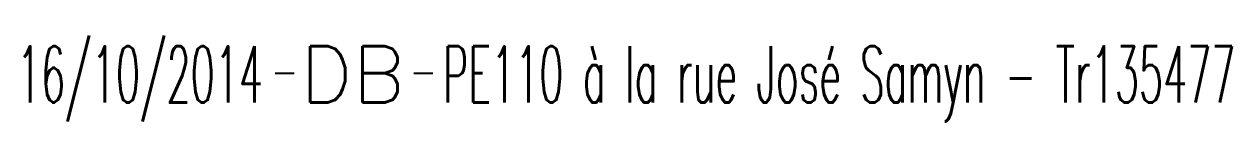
# Model space of a CAD drawing. Header units: millimetres. Extents: x 101000 to 102000, y 121011 to 122007.
# Drawn here: x 101940.79 to 101972.97, y 121237.79 to 121240.08 of the extents above; entities that cross this region are included whole.
import ezdxf
from ezdxf.enums import TextEntityAlignment as Align

# ---------------------------------------------------------------- set-up
doc = ezdxf.new("R2010")
doc.units = ezdxf.units.MM
doc.layers.get('0').update_dxf_attribs({"linetype": 'CONTINUOUS'})
doc.layers.add('L_150', color=1, linetype='CONTINUOUS')
doc.styles.get("Standard").update_dxf_attribs({"font": 'romans.shx', "width": 0.85})

# ---------------------------------------------------------------- blocks, each defined once
blk = doc.blocks.new('GIS_MODF')
at = {"color": 0, "linetype": 'Continuous', "flags": 128}
for points in [[(-2.176, -0.014), (-1.676, -0.014)], [(1.519, -0.014), (2.019, -0.014)]]:
    blk.add_lwpolyline(points, dxfattribs=at)
at = {"color": 0, "linetype": 'Continuous', "width": 0.5}
blk.add_attdef('DATE', text='', height=1.5, dxfattribs=at).set_placement((-2.502, -0.798), align=Align.RIGHT)
at = {"color": 0, "linetype": 'Continuous', "width": 1.771291}
blk.add_attdef('USER', text='', height=1.5, dxfattribs=at).set_placement((-1.507, -0.798), (1.276, -0.798), align=Align.FIT)
at = {"color": 0, "linetype": 'Continuous', "width": 0.5}
blk.add_attdef('DESC', (2.289, -0.798), '', height=1.5, dxfattribs=at)

msp = doc.modelspace()

# ---------------------------------------------------------------- block references
at = {"layer": 'L_150', "linetype": 'Continuous'}
ref = msp.add_blockref('GIS_MODF', (101949.657, 121239.092), dxfattribs=at)
ref.add_attrib('DATE', '16/10/2014', dxfattribs={"layer": '0', "color": 0, "linetype": 'Continuous', "height": 1.5, "width": 0.5}).set_placement((101947.155, 121238.294), align=Align.RIGHT)
ref.add_attrib('USER', 'DB', dxfattribs={"layer": '0', "color": 0, "linetype": 'Continuous', "height": 1.5, "width": 0.99919}).set_placement((101948.15, 121238.294), (101950.933, 121238.294), align=Align.FIT)
ref.add_attrib('DESC', 'PE110 à la rue José Samyn - Tr135477', (101951.946, 121238.294), dxfattribs={"layer": '0', "color": 0, "linetype": 'Continuous', "height": 1.5, "width": 0.5})

doc.saveas('drawing.dxf')
